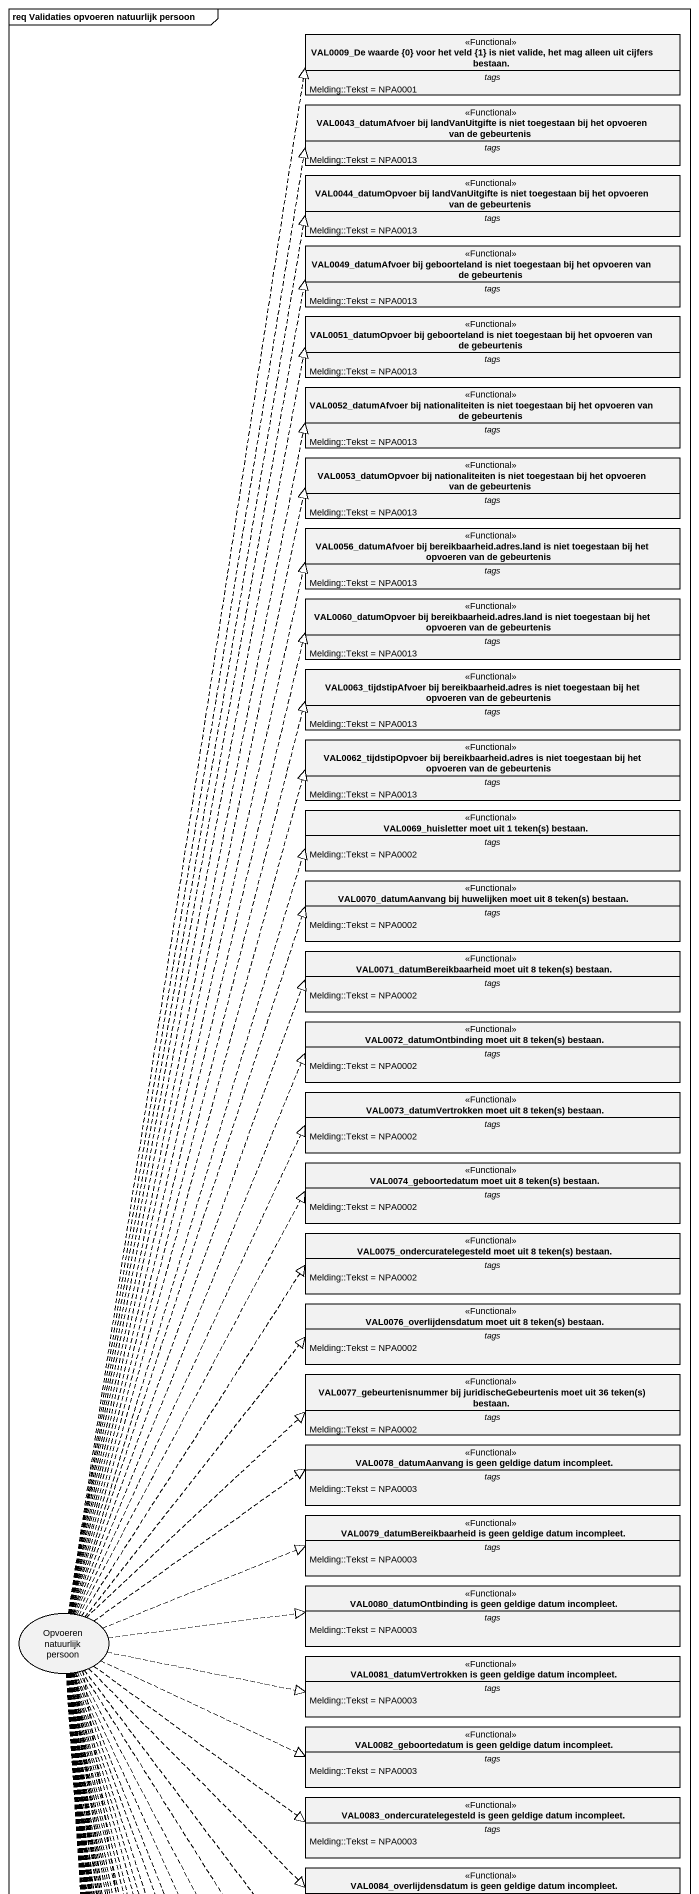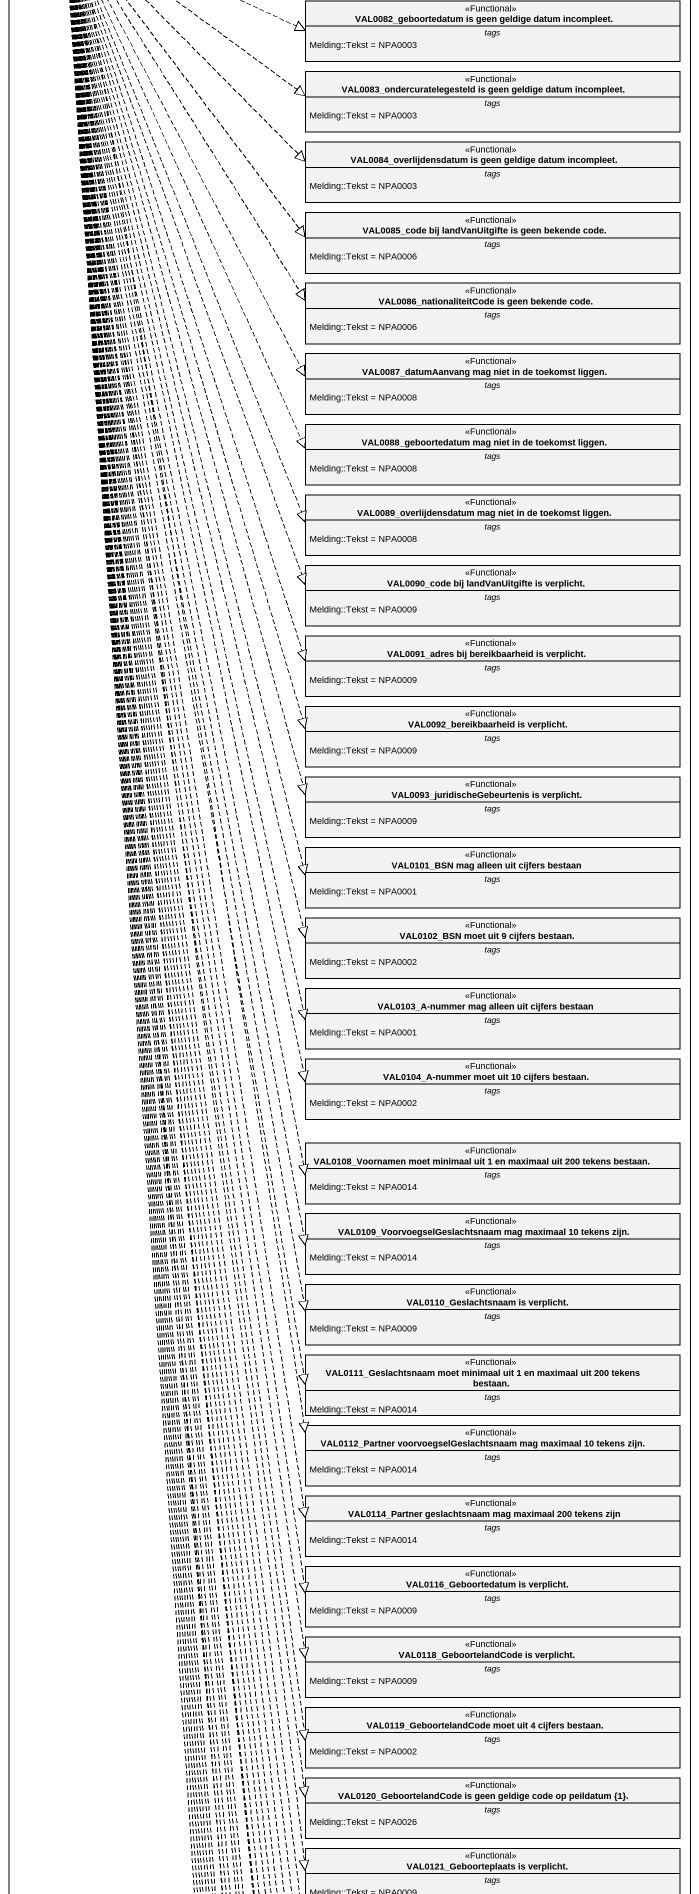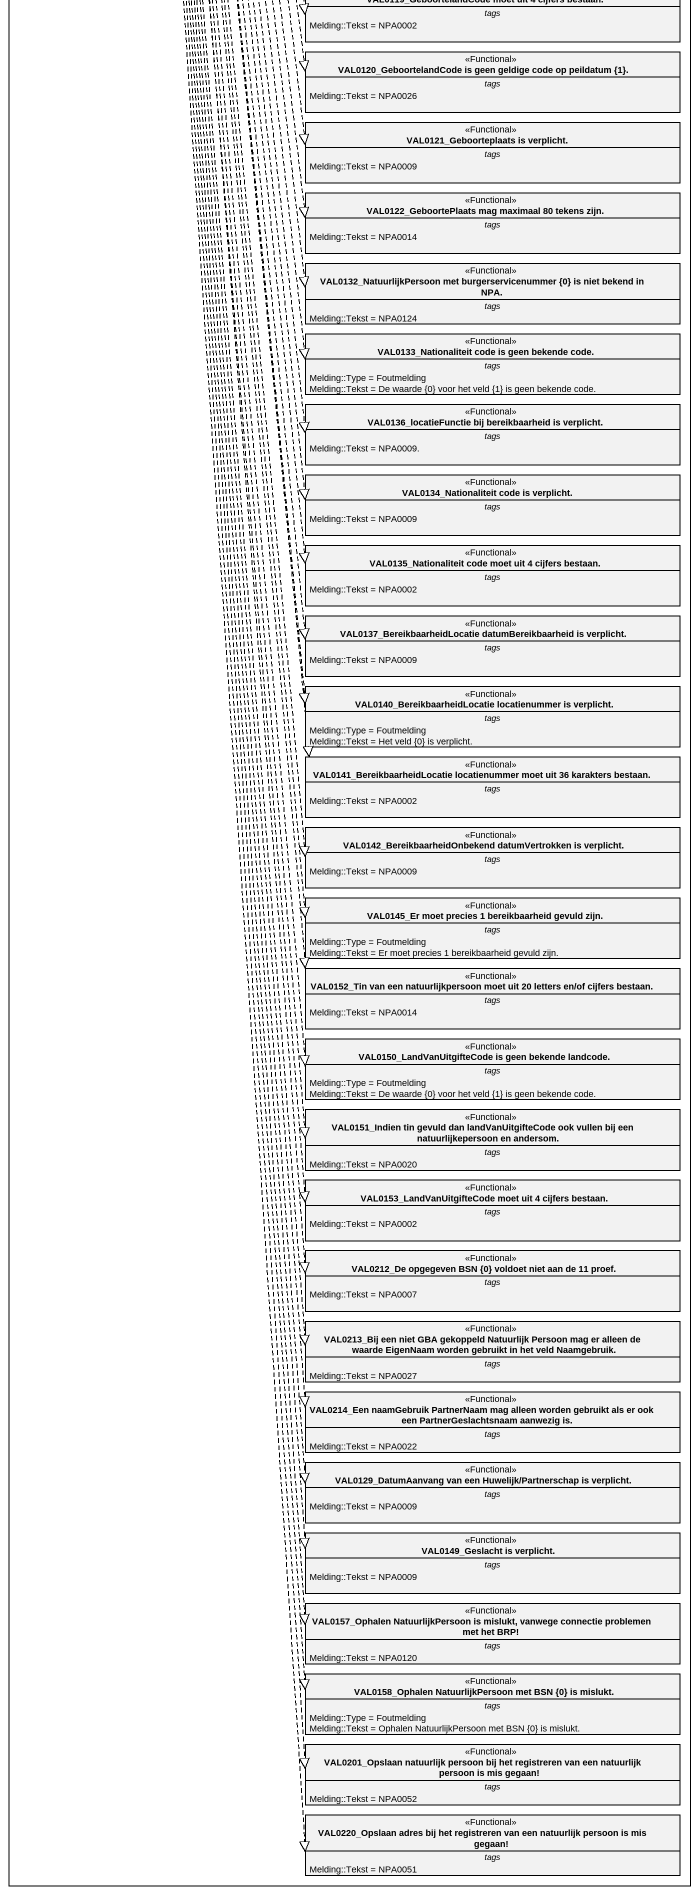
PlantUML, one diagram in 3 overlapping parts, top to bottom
@startuml
mainframe req Validaties opvoeren natuurlijk persoon
allowmixing
hide circle
hide empty members
class "VAL0009_De waarde {0} voor het veld {1} is niet valide, het mag alleen uit cijfers bestaan." as VAL0009_De_waarde_0_voor <<Functional>> {
  -- tags --
  Melding::Tekst = NPA0001
}
class "VAL0043_datumAfvoer bij landVanUitgifte is niet toegestaan bij het opvoeren van de gebeurtenis" as VAL0043_datumAfvoer_bij <<Functional>> {
  -- tags --
  Melding::Tekst = NPA0013
}
class "VAL0044_datumOpvoer bij landVanUitgifte is niet toegestaan bij het opvoeren van de gebeurtenis" as VAL0044_datumOpvoer_bij <<Functional>> {
  -- tags --
  Melding::Tekst = NPA0013
}
class "VAL0049_datumAfvoer bij geboorteland is niet toegestaan bij het opvoeren van de gebeurtenis" as VAL0049_datumAfvoer_bij <<Functional>> {
  -- tags --
  Melding::Tekst = NPA0013
}
class "VAL0051_datumOpvoer bij geboorteland is niet toegestaan bij het opvoeren van de gebeurtenis" as VAL0051_datumOpvoer_bij <<Functional>> {
  -- tags --
  Melding::Tekst = NPA0013
}
class "VAL0052_datumAfvoer bij nationaliteiten is niet toegestaan bij het opvoeren van de gebeurtenis" as VAL0052_datumAfvoer_bij <<Functional>> {
  -- tags --
  Melding::Tekst = NPA0013
}
class "VAL0053_datumOpvoer bij nationaliteiten is niet toegestaan bij het opvoeren van de gebeurtenis" as VAL0053_datumOpvoer_bij <<Functional>> {
  -- tags --
  Melding::Tekst = NPA0013
}
class "VAL0056_datumAfvoer bij bereikbaarheid.adres.land is niet toegestaan bij het opvoeren van de gebeurtenis" as VAL0056_datumAfvoer_bij <<Functional>> {
  -- tags --
  Melding::Tekst = NPA0013
}
class "VAL0060_datumOpvoer bij bereikbaarheid.adres.land is niet toegestaan bij het opvoeren van de gebeurtenis" as VAL0060_datumOpvoer_bij <<Functional>> {
  -- tags --
  Melding::Tekst = NPA0013
}
class "VAL0063_tijdstipAfvoer bij bereikbaarheid.adres is niet toegestaan bij het opvoeren van de gebeurtenis" as VAL0063_tijdstipAfvoer_bij <<Functional>> {
  -- tags --
  Melding::Tekst = NPA0013
}
class "VAL0062_tijdstipOpvoer bij bereikbaarheid.adres is niet toegestaan bij het opvoeren van de gebeurtenis" as VAL0062_tijdstipOpvoer_bij <<Functional>> {
  -- tags --
  Melding::Tekst = NPA0013
}
class "VAL0069_huisletter moet uit 1 teken(s) bestaan." as VAL0069_huisletter_moet_uit <<Functional>> {
  -- tags --
  Melding::Tekst = NPA0002
}
class "VAL0070_datumAanvang bij huwelijken moet uit 8 teken(s) bestaan." as VAL0070_datumAanvang_bij <<Functional>> {
  -- tags --
  Melding::Tekst = NPA0002
}
class "VAL0071_datumBereikbaarheid moet uit 8 teken(s) bestaan." as VAL0071_datumBereikbaarheid <<Functional>> {
  -- tags --
  Melding::Tekst = NPA0002
}
class "VAL0072_datumOntbinding moet uit 8 teken(s) bestaan." as VAL0072_datumOntbinding <<Functional>> {
  -- tags --
  Melding::Tekst = NPA0002
}
class "VAL0073_datumVertrokken moet uit 8 teken(s) bestaan." as VAL0073_datumVertrokken <<Functional>> {
  -- tags --
  Melding::Tekst = NPA0002
}
class "VAL0074_geboortedatum moet uit 8 teken(s) bestaan." as VAL0074_geboortedatum_moet <<Functional>> {
  -- tags --
  Melding::Tekst = NPA0002
}
class "VAL0075_ondercuratelegesteld moet uit 8 teken(s) bestaan." as VAL0075_ondercuratelegesteld <<Functional>> {
  -- tags --
  Melding::Tekst = NPA0002
}
class "VAL0076_overlijdensdatum moet uit 8 teken(s) bestaan." as VAL0076_overlijdensdatum <<Functional>> {
  -- tags --
  Melding::Tekst = NPA0002
}
class "VAL0077_gebeurtenisnummer bij juridischeGebeurtenis moet uit 36 teken(s) bestaan." as VAL0077_gebeurtenisnummer <<Functional>> {
  -- tags --
  Melding::Tekst = NPA0002
}
class "VAL0078_datumAanvang is geen geldige datum incompleet." as VAL0078_datumAanvang_is <<Functional>> {
  -- tags --
  Melding::Tekst = NPA0003
}
class "VAL0079_datumBereikbaarheid is geen geldige datum incompleet." as VAL0079_datumBereikbaarheid <<Functional>> {
  -- tags --
  Melding::Tekst = NPA0003
}
usecase "Opvoeren natuurlijk persoon" as Opvoeren_natuurlijk_persoon
class "VAL0080_datumOntbinding is geen geldige datum incompleet." as VAL0080_datumOntbinding_is <<Functional>> {
  -- tags --
  Melding::Tekst = NPA0003
}
class "VAL0081_datumVertrokken is geen geldige datum incompleet." as VAL0081_datumVertrokken_is <<Functional>> {
  -- tags --
  Melding::Tekst = NPA0003
}
class "VAL0082_geboortedatum is geen geldige datum incompleet." as VAL0082_geboortedatum_is <<Functional>> {
  -- tags --
  Melding::Tekst = NPA0003
}
class "VAL0083_ondercuratelegesteld is geen geldige datum incompleet." as VAL0083_ondercuratelegesteld <<Functional>> {
  -- tags --
  Melding::Tekst = NPA0003
}
class "VAL0084_overlijdensdatum is geen geldige datum incompleet." as VAL0084_overlijdensdatum_is <<Functional>> {
  -- tags --
  Melding::Tekst = NPA0003
}
class "VAL0085_code bij landVanUitgifte is geen bekende code." as VAL0085_code_bij <<Functional>> {
  -- tags --
  Melding::Tekst = NPA0006
}
class "VAL0086_nationaliteitCode is geen bekende code." as VAL0086_nationaliteitCode <<Functional>> {
  -- tags --
  Melding::Tekst = NPA0006
}
class "VAL0087_datumAanvang mag niet in de toekomst liggen." as VAL0087_datumAanvang_mag <<Functional>> {
  -- tags --
  Melding::Tekst = NPA0008
}
class "VAL0088_geboortedatum mag niet in de toekomst liggen." as VAL0088_geboortedatum_mag <<Functional>> {
  -- tags --
  Melding::Tekst = NPA0008
}
class "VAL0089_overlijdensdatum mag niet in de toekomst liggen." as VAL0089_overlijdensdatum <<Functional>> {
  -- tags --
  Melding::Tekst = NPA0008
}
class "VAL0090_code bij landVanUitgifte is verplicht." as VAL0090_code_bij <<Functional>> {
  -- tags --
  Melding::Tekst = NPA0009
}
class "VAL0091_adres bij bereikbaarheid is verplicht." as VAL0091_adres_bij <<Functional>> {
  -- tags --
  Melding::Tekst = NPA0009
}
class "VAL0092_bereikbaarheid is verplicht." as VAL0092_bereikbaarheid_is <<Functional>> {
  -- tags --
  Melding::Tekst = NPA0009
}
class "VAL0093_juridischeGebeurtenis is verplicht." as VAL0093_juridischeGebeurteni <<Functional>> {
  -- tags --
  Melding::Tekst = NPA0009
}
class "VAL0101_BSN mag alleen uit cijfers bestaan" as VAL0101_BSN_mag_alleen_uit <<Functional>> {
  -- tags --
  Melding::Tekst = NPA0001
}
class "VAL0102_BSN moet uit 9 cijfers bestaan." as VAL0102_BSN_moet_uit_9 <<Functional>> {
  -- tags --
  Melding::Tekst = NPA0002
}
class "VAL0103_A-nummer mag alleen uit cijfers bestaan" as VAL0103_A_nummer_mag_alleen <<Functional>> {
  -- tags --
  Melding::Tekst = NPA0001
}
class "VAL0104_A-nummer moet uit 10 cijfers bestaan." as VAL0104_A_nummer_moet_uit <<Functional>> {
  -- tags --
  Melding::Tekst = NPA0002
}
class "VAL0108_Voornamen moet minimaal uit 1 en maximaal uit 200 tekens bestaan." as VAL0108_Voornamen_moet <<Functional>> {
  -- tags --
  Melding::Tekst = NPA0014
}
class "VAL0109_VoorvoegselGeslachtsnaam mag maximaal 10 tekens zijn." as VAL0109_VoorvoegselGeslachts <<Functional>> {
  -- tags --
  Melding::Tekst = NPA0014
}
class "VAL0110_Geslachtsnaam is verplicht." as VAL0110_Geslachtsnaam_is <<Functional>> {
  -- tags --
  Melding::Tekst = NPA0009
}
class "VAL0111_Geslachtsnaam moet minimaal uit 1 en maximaal uit 200 tekens bestaan." as VAL0111_Geslachtsnaam_moet <<Functional>> {
  -- tags --
  Melding::Tekst = NPA0014
}
class "VAL0112_Partner voorvoegselGeslachtsnaam mag maximaal 10 tekens zijn." as VAL0112_Partner <<Functional>> {
  -- tags --
  Melding::Tekst = NPA0014
}
class "VAL0114_Partner geslachtsnaam mag maximaal 200 tekens zijn" as VAL0114_Partner <<Functional>> {
  -- tags --
  Melding::Tekst = NPA0014
}
class "VAL0116_Geboortedatum is verplicht." as VAL0116_Geboortedatum_is <<Functional>> {
  -- tags --
  Melding::Tekst = NPA0009
}
class "VAL0118_GeboortelandCode is verplicht." as VAL0118_GeboortelandCode_is <<Functional>> {
  -- tags --
  Melding::Tekst = NPA0009
}
class "VAL0119_GeboortelandCode moet uit 4 cijfers bestaan." as VAL0119_GeboortelandCode <<Functional>> {
  -- tags --
  Melding::Tekst = NPA0002
}
class "VAL0120_GeboortelandCode is geen geldige code op peildatum {1}." as VAL0120_GeboortelandCode_is <<Functional>> {
  -- tags --
  Melding::Tekst = NPA0026
}
class "VAL0121_Geboorteplaats is verplicht." as VAL0121_Geboorteplaats_is <<Functional>> {
  -- tags --
  Melding::Tekst = NPA0009
}
class "VAL0122_GeboortePlaats mag maximaal 80 tekens zijn." as VAL0122_GeboortePlaats_mag <<Functional>> {
  -- tags --
  Melding::Tekst = NPA0014
}
class "VAL0132_NatuurlijkPersoon met burgerservicenummer {0} is niet bekend in NPA." as VAL0132_NatuurlijkPersoon <<Functional>> {
  -- tags --
  Melding::Tekst = NPA0124
}
class "VAL0133_Nationaliteit code is geen bekende code." as VAL0133_Nationaliteit_code <<Functional>> {
  -- tags --
  Melding::Type = Foutmelding
  Melding::Tekst = De waarde {0} voor het veld {1} is geen bekende code.
}
class "VAL0136_locatieFunctie bij bereikbaarheid is verplicht." as VAL0136_locatieFunctie_bij <<Functional>> {
  -- tags --
  Melding::Tekst = NPA0009.
}
class "VAL0134_Nationaliteit code is verplicht." as VAL0134_Nationaliteit_code <<Functional>> {
  -- tags --
  Melding::Tekst = NPA0009
}
class "VAL0135_Nationaliteit code moet uit 4 cijfers bestaan." as VAL0135_Nationaliteit_code <<Functional>> {
  -- tags --
  Melding::Tekst = NPA0002
}
class "VAL0137_BereikbaarheidLocatie datumBereikbaarheid is verplicht." as VAL0137_BereikbaarheidLocati <<Functional>> {
  -- tags --
  Melding::Tekst = NPA0009
}
class "VAL0140_BereikbaarheidLocatie locatienummer is verplicht." as VAL0140_BereikbaarheidLocati <<Functional>> {
  -- tags --
  Melding::Type = Foutmelding
  Melding::Tekst = Het veld {0} is verplicht.
}
class "VAL0141_BereikbaarheidLocatie locatienummer moet uit 36 karakters bestaan." as VAL0141_BereikbaarheidLocati <<Functional>> {
  -- tags --
  Melding::Tekst = NPA0002
}
class "VAL0142_BereikbaarheidOnbekend datumVertrokken is verplicht." as VAL0142_BereikbaarheidOnbeke <<Functional>> {
  -- tags --
  Melding::Tekst = NPA0009
}
class "VAL0145_Er moet precies 1 bereikbaarheid gevuld zijn." as VAL0145_Er_moet_precies_1 <<Functional>> {
  -- tags --
  Melding::Type = Foutmelding
  Melding::Tekst = Er moet precies 1 bereikbaarheid gevuld zijn.
}
class "VAL0152_Tin van een natuurlijkpersoon moet uit 20 letters en/of cijfers bestaan." as VAL0152_Tin_van_een <<Functional>> {
  -- tags --
  Melding::Tekst = NPA0014
}
class "VAL0150_LandVanUitgifteCode is geen bekende landcode." as VAL0150_LandVanUitgifteCode <<Functional>> {
  -- tags --
  Melding::Type = Foutmelding
  Melding::Tekst = De waarde {0} voor het veld {1} is geen bekende code.
}
class "VAL0151_Indien tin gevuld dan landVanUitgifteCode ook vullen bij een natuurlijkepersoon en andersom." as VAL0151_Indien_tin_gevuld <<Functional>> {
  -- tags --
  Melding::Tekst = NPA0020
}
class "VAL0153_LandVanUitgifteCode moet uit 4 cijfers bestaan." as VAL0153_LandVanUitgifteCode <<Functional>> {
  -- tags --
  Melding::Tekst = NPA0002
}
class "VAL0212_De opgegeven BSN {0} voldoet niet aan de 11 proef." as VAL0212_De_opgegeven_BSN_0 <<Functional>> {
  -- tags --
  Melding::Tekst = NPA0007
}
class "VAL0213_Bij een niet GBA gekoppeld Natuurlijk Persoon mag er alleen de waarde EigenNaam worden gebruikt in het veld Naamgebruik." as VAL0213_Bij_een_niet_GBA <<Functional>> {
  -- tags --
  Melding::Tekst = NPA0027
}
class "VAL0214_Een naamGebruik PartnerNaam mag alleen worden gebruikt als er ook een PartnerGeslachtsnaam aanwezig is." as VAL0214_Een_naamGebruik <<Functional>> {
  -- tags --
  Melding::Tekst = NPA0022
}
class "VAL0129_DatumAanvang van een Huwelijk/Partnerschap is verplicht." as VAL0129_DatumAanvang_van <<Functional>> {
  -- tags --
  Melding::Tekst = NPA0009
}
class "VAL0149_Geslacht is verplicht." as VAL0149_Geslacht_is <<Functional>> {
  -- tags --
  Melding::Tekst = NPA0009
}
class "VAL0157_Ophalen NatuurlijkPersoon is mislukt, vanwege connectie problemen met het BRP!" as VAL0157_Ophalen <<Functional>> {
  -- tags --
  Melding::Tekst = NPA0120
}
class "VAL0158_Ophalen NatuurlijkPersoon met BSN {0} is mislukt." as VAL0158_Ophalen <<Functional>> {
  -- tags --
  Melding::Type = Foutmelding
  Melding::Tekst = Ophalen NatuurlijkPersoon met BSN {0} is mislukt.
}
class "VAL0201_Opslaan natuurlijk persoon bij het registreren van een natuurlijk persoon is mis gegaan!" as VAL0201_Opslaan_natuurlijk <<Functional>> {
  -- tags --
  Melding::Tekst = NPA0052
}
class "VAL0220_Opslaan adres bij het registreren van een natuurlijk persoon is mis gegaan!" as VAL0220_Opslaan_adres_bij <<Functional>> {
  -- tags --
  Melding::Tekst = NPA0051
}
Opvoeren_natuurlijk_persoon .up.|> VAL0009_De_waarde_0_voor
Opvoeren_natuurlijk_persoon .up.|> VAL0043_datumAfvoer_bij
Opvoeren_natuurlijk_persoon .up.|> VAL0044_datumOpvoer_bij
Opvoeren_natuurlijk_persoon .up.|> VAL0049_datumAfvoer_bij
Opvoeren_natuurlijk_persoon .up.|> VAL0051_datumOpvoer_bij
Opvoeren_natuurlijk_persoon .up.|> VAL0052_datumAfvoer_bij
Opvoeren_natuurlijk_persoon .up.|> VAL0053_datumOpvoer_bij
Opvoeren_natuurlijk_persoon .up.|> VAL0056_datumAfvoer_bij
Opvoeren_natuurlijk_persoon .up.|> VAL0060_datumOpvoer_bij
Opvoeren_natuurlijk_persoon .up.|> VAL0063_tijdstipAfvoer_bij
Opvoeren_natuurlijk_persoon .up.|> VAL0062_tijdstipOpvoer_bij
Opvoeren_natuurlijk_persoon .up.|> VAL0069_huisletter_moet_uit
Opvoeren_natuurlijk_persoon .up.|> VAL0070_datumAanvang_bij
Opvoeren_natuurlijk_persoon .up.|> VAL0071_datumBereikbaarheid
Opvoeren_natuurlijk_persoon .up.|> VAL0072_datumOntbinding
Opvoeren_natuurlijk_persoon .up.|> VAL0073_datumVertrokken
Opvoeren_natuurlijk_persoon .up.|> VAL0074_geboortedatum_moet
Opvoeren_natuurlijk_persoon .up.|> VAL0075_ondercuratelegesteld
Opvoeren_natuurlijk_persoon .up.|> VAL0076_overlijdensdatum
Opvoeren_natuurlijk_persoon .right.|> VAL0077_gebeurtenisnummer
Opvoeren_natuurlijk_persoon .right.|> VAL0078_datumAanvang_is
Opvoeren_natuurlijk_persoon .right.|> VAL0079_datumBereikbaarheid
Opvoeren_natuurlijk_persoon .right.|> VAL0080_datumOntbinding_is
Opvoeren_natuurlijk_persoon .right.|> VAL0081_datumVertrokken_is
Opvoeren_natuurlijk_persoon .right.|> VAL0082_geboortedatum_is
Opvoeren_natuurlijk_persoon .right.|> VAL0083_ondercuratelegesteld
Opvoeren_natuurlijk_persoon .right.|> VAL0084_overlijdensdatum_is
Opvoeren_natuurlijk_persoon ..|> VAL0085_code_bij
Opvoeren_natuurlijk_persoon ..|> VAL0086_nationaliteitCode
Opvoeren_natuurlijk_persoon ..|> VAL0087_datumAanvang_mag
Opvoeren_natuurlijk_persoon ..|> VAL0088_geboortedatum_mag
Opvoeren_natuurlijk_persoon ..|> VAL0089_overlijdensdatum
Opvoeren_natuurlijk_persoon ..|> VAL0090_code_bij
Opvoeren_natuurlijk_persoon ..|> VAL0091_adres_bij
Opvoeren_natuurlijk_persoon ..|> VAL0092_bereikbaarheid_is
Opvoeren_natuurlijk_persoon ..|> VAL0093_juridischeGebeurteni
Opvoeren_natuurlijk_persoon ..|> VAL0101_BSN_mag_alleen_uit
Opvoeren_natuurlijk_persoon ..|> VAL0102_BSN_moet_uit_9
Opvoeren_natuurlijk_persoon ..|> VAL0103_A_nummer_mag_alleen
Opvoeren_natuurlijk_persoon ..|> VAL0104_A_nummer_moet_uit
Opvoeren_natuurlijk_persoon ..|> VAL0108_Voornamen_moet
Opvoeren_natuurlijk_persoon ..|> VAL0109_VoorvoegselGeslachts
Opvoeren_natuurlijk_persoon ..|> VAL0110_Geslachtsnaam_is
Opvoeren_natuurlijk_persoon ..|> VAL0111_Geslachtsnaam_moet
Opvoeren_natuurlijk_persoon ..|> VAL0112_Partner
Opvoeren_natuurlijk_persoon ..|> VAL0114_Partner
Opvoeren_natuurlijk_persoon ..|> VAL0116_Geboortedatum_is
Opvoeren_natuurlijk_persoon ..|> VAL0118_GeboortelandCode_is
Opvoeren_natuurlijk_persoon ..|> VAL0119_GeboortelandCode
Opvoeren_natuurlijk_persoon ..|> VAL0120_GeboortelandCode_is
Opvoeren_natuurlijk_persoon ..|> VAL0121_Geboorteplaats_is
Opvoeren_natuurlijk_persoon ..|> VAL0122_GeboortePlaats_mag
Opvoeren_natuurlijk_persoon ..|> VAL0132_NatuurlijkPersoon
Opvoeren_natuurlijk_persoon ..|> VAL0133_Nationaliteit_code
Opvoeren_natuurlijk_persoon ..|> VAL0136_locatieFunctie_bij
Opvoeren_natuurlijk_persoon ..|> VAL0134_Nationaliteit_code
Opvoeren_natuurlijk_persoon ..|> VAL0135_Nationaliteit_code
Opvoeren_natuurlijk_persoon ..|> VAL0137_BereikbaarheidLocati
Opvoeren_natuurlijk_persoon ..|> VAL0140_BereikbaarheidLocati
Opvoeren_natuurlijk_persoon ..|> VAL0141_BereikbaarheidLocati
Opvoeren_natuurlijk_persoon ..|> VAL0142_BereikbaarheidOnbeke
Opvoeren_natuurlijk_persoon ..|> VAL0145_Er_moet_precies_1
Opvoeren_natuurlijk_persoon ..|> VAL0152_Tin_van_een
Opvoeren_natuurlijk_persoon ..|> VAL0150_LandVanUitgifteCode
Opvoeren_natuurlijk_persoon ..|> VAL0151_Indien_tin_gevuld
Opvoeren_natuurlijk_persoon ..|> VAL0153_LandVanUitgifteCode
Opvoeren_natuurlijk_persoon ..|> VAL0212_De_opgegeven_BSN_0
Opvoeren_natuurlijk_persoon ..|> VAL0213_Bij_een_niet_GBA
Opvoeren_natuurlijk_persoon ..|> VAL0214_Een_naamGebruik
Opvoeren_natuurlijk_persoon ..|> VAL0129_DatumAanvang_van
Opvoeren_natuurlijk_persoon ..|> VAL0149_Geslacht_is
Opvoeren_natuurlijk_persoon ..|> VAL0157_Ophalen
Opvoeren_natuurlijk_persoon ..|> VAL0158_Ophalen
Opvoeren_natuurlijk_persoon ..|> VAL0201_Opslaan_natuurlijk
Opvoeren_natuurlijk_persoon ..|> VAL0220_Opslaan_adres_bij
@enduml
